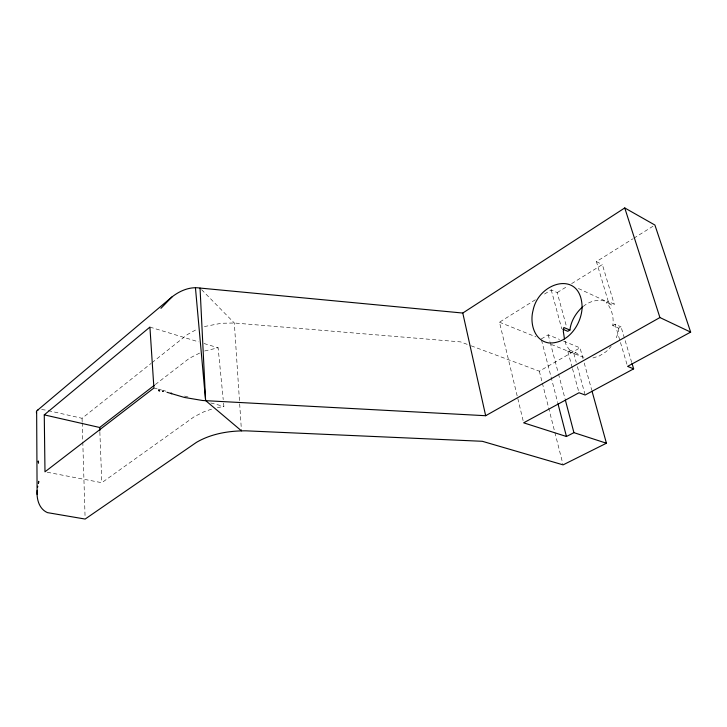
<?xml version="1.0" encoding="UTF-8"?>
<svg xmlns="http://www.w3.org/2000/svg" width="727" height="727" viewBox="0 0 727 727"><rect width="100%" height="100%" fill="white"/><g stroke="black" fill="none" stroke-linecap="round" stroke-linejoin="round"><path stroke-width="0.55" stroke-dasharray="3.63 2.73" d="M631.699 362.4L621.049 326.877L618.741 328.195L612.734 325.514C614.142 317.508 611.734 308.639 606.327 302.559L608.254 301.423L614.242 304.204L612.325 305.331L606.327 302.559M618.741 328.195L618.195 332.066A30.27 23.528 -63.6 0 1 615.405 339.591M48.264 410.637L82.06 418.298L151.098 363.409M151.979 362.709L187.384 334.556L196.817 329.313M155.296 384.574L189.374 358.275L201.724 352.013M47.21 472.241L101.816 482.701L194.282 416.671L204.142 411.682L212.03 409.001M583.236 306.449C591.224 299.56 604.173 297.707 612.325 305.331M523.113 420.633L499.476 322.206L535.881 299.451M544.505 294.062L551.211 289.873L557.209 292.59L566.606 327.014M608.254 301.423L596.413 261.611L632.853 238.829M633.817 238.229L652.991 226.242M557.209 292.59L567.778 286.029M571.613 283.648L602.356 264.573L614.242 304.204M541.233 339L548.222 334.829L559.508 339.445M612.734 325.514L615.033 324.197L621.049 326.877M471.196 345.843L539.325 371.179L580.028 347.842L583.036 358.675M572.204 367.544L567.76 351.105L569.604 350.069L575.693 352.531L580.6 356.203L586.462 358.066M567.76 351.105L573.848 353.558L575.693 352.531M204.623 351.005L218.118 347.788L223.225 399.65M592.896 357.975L599.448 355.894L605.691 351.941A30.27 23.528 -63.6 0 0 611.143 346.361M204.378 326.559L221.308 323.27L234.33 323.006L460.554 341.89L470.133 345.452M217.364 407.656L223.898 406.411L223.343 400.777M41.657 409.574L46.083 410.146M153.915 388.027L157.196 388.881M158.286 389.172L161.567 390.035M162.666 390.317L165.947 391.181M184.531 396.07L188.902 397.215M210.775 402.967L223.898 406.411M149.916 327.095L198.635 341.872M204.042 343.517L218.118 347.788M551.302 344.453L580.6 356.203M499.476 322.206L536.008 336.901M563.616 341.127L580.028 347.842M578.401 288.483L607.199 301.869M596.413 261.611L602.356 264.573M201.597 289.655L234.33 323.006L239.601 402.758M569.604 350.069L566.124 345.061L565.024 340.972M615.033 324.197L627.574 366.381M584.235 363.009L591.733 390.117M573.848 353.558L576.229 362.282M577.42 366.644L584.862 393.916M551.211 289.873L561.717 328.758M572.503 368.644L579.019 392.753M548.222 334.829L549.93 341.354M550.221 342.444L558.218 372.869M558.5 373.96L565.07 398.95M541.515 340.091L557.673 402.54M539.325 371.179L542.088 382.066M542.369 383.156L562.825 463.771M239.674 403.876L241.382 429.712M99.853 431.992L101.816 482.701M82.06 418.298L82.169 421.678M82.206 422.805L82.751 440.862M82.787 441.989L85.095 517.579"/><path stroke-width="1.09" d="M592.032 391.199L606.427 443.225L563.107 464.862L482.292 441.289L245.962 430.829C228.923 430.766 211.303 433.655 196.435 442.37L85.141 519.06L47.455 512.626C38.931 508.936 36.423 498.795 37.186 490.325M37.731 486.218L37.604 487.199L37.486 486.517M562.734 329.186L567.778 331.312L569.923 330.049C570.904 321.134 575.884 313.055 582.382 307.03M38.631 481.392L38.44 483.282L38.631 481.392L38.695 482.292M37.113 494.396L36.641 410.991L172.008 296.916C179.86 290.764 189.892 286.447 200.043 288.065L462.781 313.046L624.747 207.94L654.909 225.043L690.65 332.112L627.574 366.381L633.644 368.853L632.027 363.473M160.94 308.339L172.008 296.916M44.265 414.872L149.916 327.095L153.915 388.027L44.983 471.814L44.265 414.872L99.681 427.485L154.397 385.265M159.031 390.172L158.504 390.563L159.676 390.917L159.031 390.172L159.14 390.817M166.974 392.28L184.349 397.424L202.56 400.504L485.663 415.717L659.916 317.545L690.65 332.112M633.644 368.853L585.162 395.006L579.019 392.753L523.64 422.823L566.46 436.509L573.921 432.647L606.427 443.225M38.058 410.01L37.304 410.346M569.923 330.049L563.843 327.504L563.298 331.239L564.47 338.927M195.445 287.765L205.605 400.55L241.455 430.838M171.726 393.807L171.163 392.953L171.172 393.571M624.747 207.94L659.916 317.545M565.352 400.041L573.921 432.647M557.954 403.639L566.46 436.509M462.781 313.046L485.663 415.717M36.35 411.818L36.504 412.836M200.043 288.065L205.605 400.55M99.681 427.485L99.808 430.866M582.118 307.675C581.282 325.005 567.605 344.135 548.785 342.935C534.063 340.681 529.619 322.961 533.064 310.42C538.662 281.385 581.691 269.563 582.118 307.675M163.057 391.008L162.494 391.39L163.148 391.499L163.057 391.008M38.476 461.881L38.249 460.991L38.495 463.144L38.476 461.881"/></g></svg>
